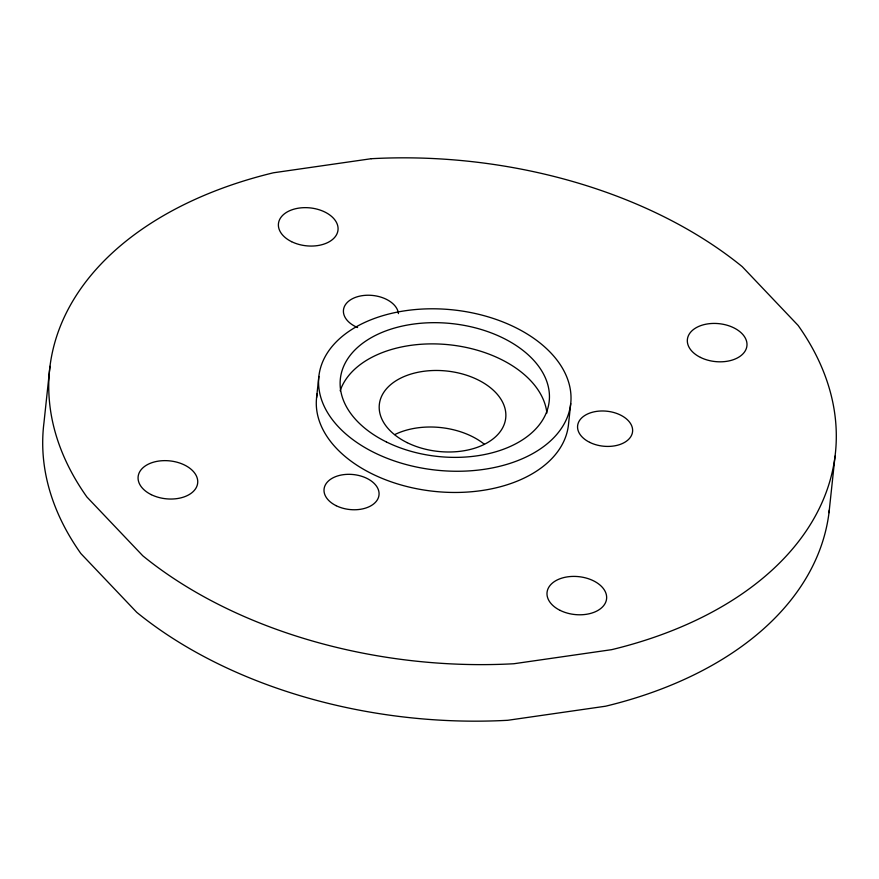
<?xml version="1.0" encoding="UTF-8"?>
<svg xmlns="http://www.w3.org/2000/svg" width="879" height="879" viewBox="0 0 879 879"><rect width="100%" height="100%" fill="white"/><g stroke="black" fill="none" stroke-linecap="round" stroke-linejoin="round"><path stroke-width="1.32" d="M49.993 366.301L43.95 422.843A395.111 251.317 6.1 0 0 80.868 553.55L136.761 612.344A395.111 251.317 6.1 0 0 507.798 720.286L605.598 706.211A395.111 251.317 6.1 0 0 829.315 510.062M316.583 397.693L318.857 376.498M570.724 403.56A126.664 80.571 6.1 0 1 374.3 452.63A126.664 80.571 6.1 0 1 389.331 313.891A126.664 80.571 6.1 0 1 570.724 403.56L568.46 424.766A126.664 80.571 6.1 0 1 430.776 490.976A126.664 80.571 6.1 0 1 317.154 393.803M829.007 512.699L835.05 456.157M357.599 327.537A27.634 17.58 6.1 0 1 356.215 297.113A27.634 17.58 6.1 0 1 398.429 313.594M340.162 390.781A105.008 66.793 6.1 0 1 449.718 344.821A105.008 66.793 6.1 0 1 546.903 412.998M394.869 434.545A63.563 40.434 6.1 0 1 484.241 444.148M371.202 158.714L273.402 172.789A395.111 251.317 6.1 0 0 86.911 497.009L142.805 555.803A395.111 251.317 6.1 0 0 513.841 663.744L611.641 649.669A395.111 251.317 6.1 0 0 798.132 325.45L742.239 266.656A395.111 251.317 6.1 0 0 371.202 158.714M589.71 442.357A27.634 17.58 6.1 0 0 632.572 431.655A27.634 17.58 6.1 0 0 592.995 412.086A27.634 17.58 6.1 0 0 589.71 442.357M336.163 505.7A27.634 17.58 6.1 0 0 379.014 494.998A27.634 17.58 6.1 0 0 339.437 475.429A27.634 17.58 6.1 0 0 336.163 505.7M407.153 442.642A63.563 40.434 6.1 0 0 505.722 418.019A63.563 40.434 6.1 0 0 414.69 373.026A63.563 40.434 6.1 0 0 407.153 442.642M386.353 441.928A105.008 66.793 6.1 0 0 549.199 401.242A105.008 66.793 6.1 0 0 398.813 326.9A105.008 66.793 6.1 0 0 386.353 441.928M700.486 357.423A29.952 19.052 6.1 0 0 746.93 345.821A29.952 19.052 6.1 0 0 704.035 324.626A29.952 19.052 6.1 0 0 700.486 357.423M560.154 610.4A29.952 19.052 6.1 0 0 606.587 598.797A29.952 19.052 6.1 0 0 563.703 577.602A29.952 19.052 6.1 0 0 560.154 610.4M291.564 241.659A29.952 19.052 6.1 0 0 338.008 230.056A29.952 19.052 6.1 0 0 295.113 208.85A29.952 19.052 6.1 0 0 291.564 241.659M151.232 494.635A29.952 19.052 6.1 0 0 197.676 483.032A29.952 19.052 6.1 0 0 154.781 461.838A29.952 19.052 6.1 0 0 151.232 494.635"/></g></svg>
